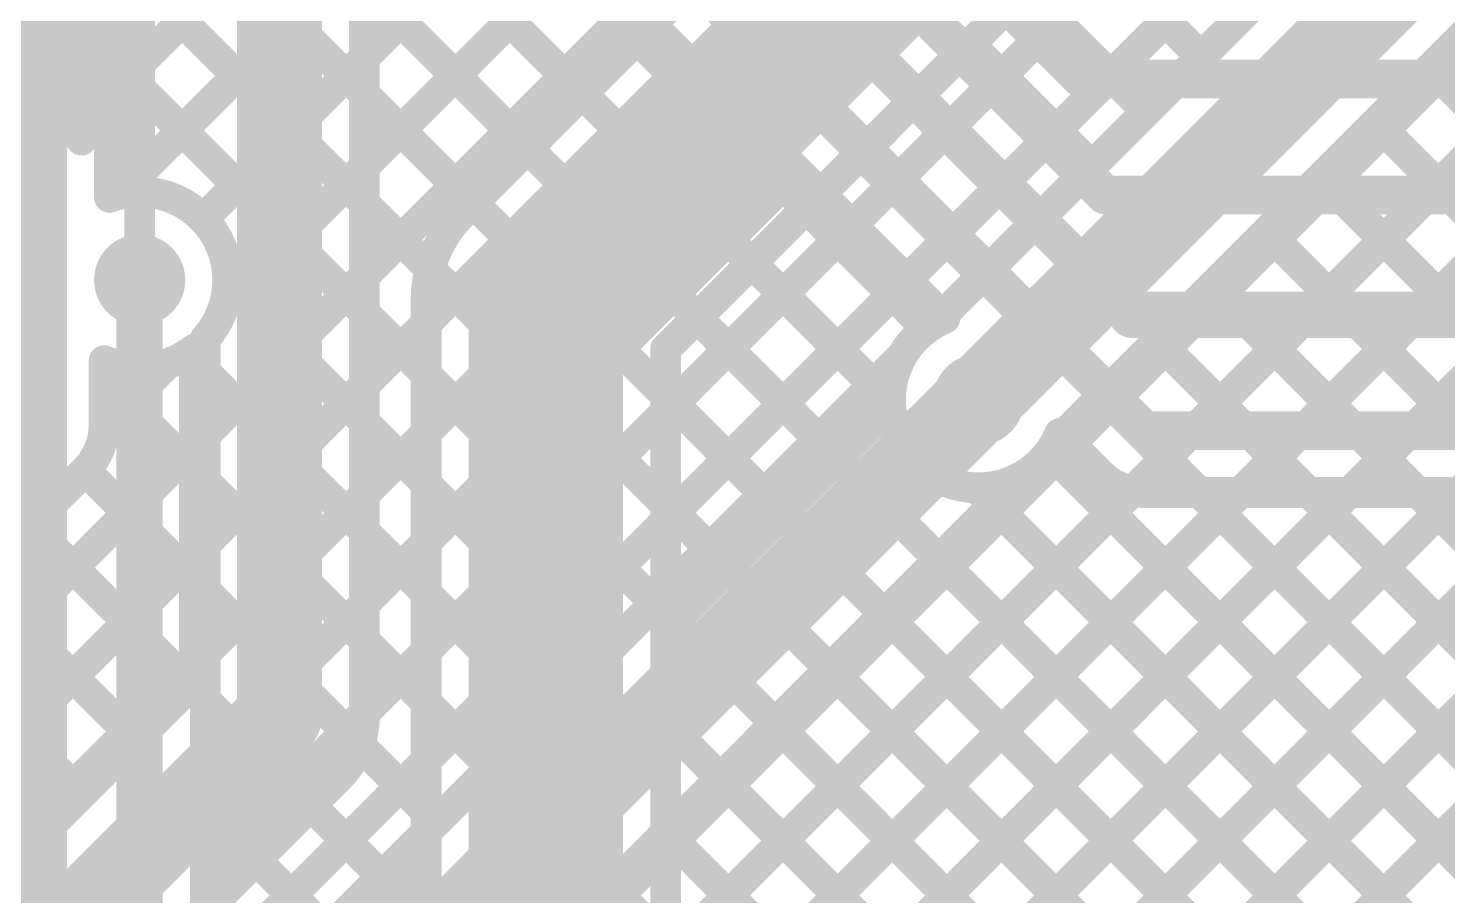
# Model space of a CAD drawing. Header units: millimetres. Extents: x 0 to 214, y 0 to 214.
# Drawn here: x 2.949 to 3.3165, y 2.1797 to 2.4041 of the extents above; entities that cross this region are included whole.
import ezdxf

# ---------------------------------------------------------------- set-up
doc = ezdxf.new("R2010")
doc.units = ezdxf.units.MM
doc.header["$MEASUREMENT"] = 0
for name, color, linetype in [('BottomLayer', 5, 'Continuous'), ('BottomSolder', 6, 'Continuous'), ('TopLayer', 1, 'Continuous'), ('TopSolder', 216, 'Continuous'), ('ViaHoleLayer', 16, 'Continuous')]:
    doc.layers.add(name, color=color, linetype=linetype)

msp = doc.modelspace()

# ---------------------------------------------------------------- hatches: boundary and pattern name
at = {"layer": 'BottomLayer'}
h = msp.add_hatch(color=5, dxfattribs=at)
edge = h.paths.add_edge_path()
edge.add_arc((2.97781, 2.339), 0.01181, 0, 360)
h = msp.add_hatch(color=5, dxfattribs=at)
edge = h.paths.add_edge_path()
edge.add_arc((3.195, 2.308), 0.01181, 0, 360)
at = {"layer": 'BottomSolder'}
h = msp.add_hatch(color=6, dxfattribs=at)
edge = h.paths.add_edge_path()
edge.add_arc((2.97781, 2.339), 0.00991, 0, 360)
h = msp.add_hatch(color=6, dxfattribs=at)
edge = h.paths.add_edge_path()
edge.add_arc((3.195, 2.308), 0.00991, 0, 360)
at = {"layer": 'TopLayer'}
h = msp.add_hatch(color=1, dxfattribs=at)
edge = h.paths.add_edge_path()
edge.add_arc((2.97781, 2.339), 0.01181, 0, 360)
h = msp.add_hatch(color=1, dxfattribs=at)
edge = h.paths.add_edge_path()
edge.add_arc((3.195, 2.308), 0.01181, 0, 360)
at = {"layer": 'TopSolder'}
h = msp.add_hatch(color=216, dxfattribs=at)
edge = h.paths.add_edge_path()
edge.add_arc((2.97781, 2.339), 0.00991, 0, 360)
h = msp.add_hatch(color=216, dxfattribs=at)
edge = h.paths.add_edge_path()
edge.add_arc((3.195, 2.308), 0.00991, 0, 360)
at = {"layer": 'ViaHoleLayer'}
h = msp.add_hatch(color=16, dxfattribs=at)
edge = h.paths.add_edge_path()
edge.add_arc((2.97781, 2.339), 0.00591, 0, 360)
h = msp.add_hatch(color=16, dxfattribs=at)
edge = h.paths.add_edge_path()
edge.add_arc((3.195, 2.308), 0.00591, 0, 360)

# ---------------------------------------------------------------- linework, layer by layer
at = {"layer": 'BottomLayer'}
for points, const_width in [([(3.114, 2.3049), (3.444, 2.6349)], 0.008), ([(3.114, 2.27661), (3.444, 2.60661)], 0.008), ([(2.97, 2.38717), (3.17866, 2.59583)], 0.008), ([(3.18371, 2.32782), (3.444, 2.58811)], 0.008), ([(3.195, 2.308), (3.466, 2.579)], 0.022), ([(2.97223, 2.36112), (3.18211, 2.571)], 0.008), ([(2.99423, 2.35483), (3.21, 2.5706)], 0.008), ([(2.99944, 2.33176), (3.21, 2.54232)], 0.008), ([(2.99481, 2.29885), (3.21, 2.51403)], 0.008), ([(3.114, 2.19176), (3.43573, 2.51349)], 0.008), ([(3.21482, 2.29671), (3.43488, 2.51677)], 0.008), ([(3.083, 2.334), (3.241, 2.492)], 0.04), ([(3.0611, 2.35594), (3.21, 2.50484)], 0.008), ([(3.114, 2.16348), (3.44958, 2.49906)], 0.008), ([(3.0265, 2.48146), (3.10656, 2.4014)], 0.008), ([(3.114, 2.32116), (3.2629, 2.47006)], 0.008), ([(3.01236, 2.46732), (3.09242, 2.38726)], 0.008), ([(2.99822, 2.45318), (3.07828, 2.37312)], 0.008), ([(3.114, 2.07862), (3.48108, 2.4457)], 0.008), ([(2.98408, 2.43903), (3.06413, 2.35898)], 0.008), ([(2.953, 0.267), (2.953, 2.432)], 0.012), ([(3.22111, 2.42827), (3.25264, 2.39675)], 0.008), ([(2.97, 2.36043), (2.97, 2.42496)], 0.008), ([(2.97, 2.42483), (3.053, 2.34182)], 0.008), ([(3.11575, 2.05209), (3.487, 2.42334)], 0.008), ([(3.20697, 2.41413), (3.23849, 2.38261)], 0.008), ([(3.19283, 2.39999), (3.22435, 2.36846)], 0.008), ([(2.97, 2.39654), (3.052, 2.31454)], 0.008), ([(3.31203, 2.39392), (3.816, 1.88995)], 0.008), ([(3.12989, 2.03795), (3.48046, 2.38851)], 0.008), ([(3.114, 2.13519), (3.36476, 2.38595)], 0.008), ([(3.17869, 2.38585), (3.21021, 2.35432)], 0.008), ([(3.29789, 2.37978), (3.816, 1.86167)], 0.008), ([(3.114, 2.10691), (3.3774, 2.37031)], 0.008), ([(3.14404, 2.02381), (3.49216, 2.37193)], 0.008), ([(3.16454, 2.3717), (3.19607, 2.34018)], 0.008), ([(2.97, 2.36826), (2.97648, 2.36177)], 0.008), ([(3.28375, 2.36564), (3.816, 1.83338)], 0.008), ([(3.1504, 2.35756), (3.18154, 2.32642)], 0.008), ([(3.083, 2.041), (3.083, 2.334)], 0.04), ([(3.26961, 2.35149), (3.816, 1.8051)], 0.008), ([(2.97781, 1.91081), (2.97781, 2.339)], 0.012), ([(3.13626, 2.34342), (3.17219, 2.30748)], 0.008), ([(3.00058, 2.33767), (3.052, 2.28626)], 0.008), ([(3.25546, 2.33735), (3.816, 1.77682)], 0.008), ([(3.052, 2.041), (3.052, 2.334)], 0.008), ([(2.99481, 2.27056), (3.052, 2.32775)], 0.008), ([(3.12212, 2.32928), (3.54339, 1.908)], 0.008), ([(2.99481, 1.92602), (2.99481, 2.32379)], 0.008), ([(3.24132, 2.32321), (3.64525, 1.91928)], 0.008), ([(3.114, 2.05384), (3.114, 2.32116)], 0.008), ([(2.99481, 2.31516), (3.052, 2.25797)], 0.008), ([(3.114, 2.30911), (3.51511, 1.908)], 0.008), ([(3.22718, 2.30907), (3.62149, 1.91475)], 0.008), ([(3.114, 2.24833), (3.17223, 2.30656)], 0.008), ([(2.99481, 2.24228), (3.052, 2.29947)], 0.008), ([(3.21342, 2.29454), (3.59996, 1.908)], 0.008), ([(2.99481, 2.28688), (3.052, 2.22969)], 0.008), ([(3.114, 2.22004), (3.18273, 2.28877)], 0.008), ([(3.19448, 2.28519), (3.57168, 1.908)], 0.008), ([(3.114, 2.28083), (3.48683, 1.908)], 0.008), ([(2.99481, 2.21399), (3.052, 2.27118)], 0.008), ([(2.99481, 2.25859), (3.052, 2.2014)], 0.008), ([(3.114, 2.25254), (3.45854, 1.908)], 0.008), ([(2.99481, 2.18571), (3.052, 2.2429)], 0.008), ([(2.99481, 2.23031), (3.052, 2.17312)], 0.008), ([(3.114, 2.22426), (3.43026, 1.908)], 0.008), ([(2.99481, 2.15742), (3.052, 2.21461)], 0.008), ([(2.99481, 2.20202), (3.052, 2.14484)], 0.008), ([(3.114, 2.19597), (3.40197, 1.908)], 0.008), ([(2.99481, 2.12914), (3.052, 2.18633)], 0.008)]:
    msp.add_lwpolyline(points, dxfattribs=dict(at, const_width=const_width))
for points, const_width in [([(3.10456, 2.4014, 1), (3.10856, 2.4014, 1)], 0.004), ([(3.19083, 2.39999, 1), (3.19483, 2.39999, 1)], 0.004), ([(2.968, 2.39654, 1), (2.972, 2.39654, 1)], 0.004), ([(3.25064, 2.39675, 1), (3.25464, 2.39675, 1)], 0.004), ([(3.31003, 2.39392, 1), (3.31403, 2.39392, 1)], 0.004), ([(2.968, 2.38717, 1), (2.972, 2.38717, 1)], 0.004), ([(3.09042, 2.38726, 1), (3.09442, 2.38726, 1)], 0.004), ([(3.17669, 2.38585, 1), (3.18069, 2.38585, 1)], 0.004), ([(3.23649, 2.38261, 1), (3.24049, 2.38261, 1)], 0.004), ([(3.29589, 2.37978, 1), (3.29989, 2.37978, 1)], 0.004), ([(3.07628, 2.37312, 1), (3.08028, 2.37312, 1)], 0.004), ([(3.16254, 2.3717, 1), (3.16654, 2.3717, 1)], 0.004), ([(2.968, 2.36826, 1), (2.972, 2.36826, 1)], 0.004), ([(3.22235, 2.36846, 1), (3.22635, 2.36846, 1)], 0.004), ([(3.28175, 2.36564, 1), (3.28575, 2.36564, 1)], 0.004), ([(2.968, 2.36043, 1), (2.972, 2.36043, 1)], 0.004), ([(2.968, 2.36043, 1), (2.972, 2.36043, 1)], 0.004), ([(2.97023, 2.36112, 1), (2.97423, 2.36112, 1)], 0.004), ([(2.97448, 2.36177, 1), (2.97848, 2.36177, 1)], 0.004), ([(3.06213, 2.35898, 1), (3.06613, 2.35898, 1)], 0.004), ([(3.05908, 2.35592, 1), (3.06308, 2.35592, 1)], 0.004), ([(3.0591, 2.35594, 1), (3.0631, 2.35594, 1)], 0.004), ([(3.0591, 2.35594, 1), (3.0631, 2.35594, 1)], 0.004), ([(3.1484, 2.35756, 1), (3.1524, 2.35756, 1)], 0.004), ([(2.99223, 2.35483, 1), (2.99623, 2.35483, 1)], 0.004), ([(3.20821, 2.35432, 1), (3.21221, 2.35432, 1)], 0.004), ([(3.073, 2.334, 1), (3.093, 2.334, 1)], 0.02), ([(3.073, 2.334, 1), (3.093, 2.334, 1)], 0.02), ([(3.26761, 2.35149, 1), (3.27161, 2.35149, 1)], 0.004), ([(2.97481, 2.339, 1), (2.98081, 2.339, 1)], 0.006), ([(3.051, 2.34182, 1), (3.055, 2.34182, 1)], 0.004), ([(3.13426, 2.34342, 1), (3.13826, 2.34342, 1)], 0.004), ([(2.99858, 2.33767, 1), (3.00258, 2.33767, 1)], 0.004), ([(2.99862, 2.339, 1), (3.00262, 2.339, 1)], 0.004), ([(2.99862, 2.339, 1), (3.00262, 2.339, 1)], 0.004), ([(3.19407, 2.34018, 1), (3.19807, 2.34018, 1)], 0.004), ([(3.25346, 2.33735, 1), (3.25746, 2.33735, 1)], 0.004), ([(3.05, 2.334, 1), (3.054, 2.334, 1)], 0.004), ([(3.05, 2.334, 1), (3.054, 2.334, 1)], 0.004), ([(3.05, 2.334, 1), (3.054, 2.334, 1)], 0.004), ([(2.99744, 2.33176, 1), (3.00144, 2.33176, 1)], 0.004), ([(3.05, 2.32775, 1), (3.054, 2.32775, 1)], 0.004), ([(3.12012, 2.32928, 1), (3.12412, 2.32928, 1)], 0.004), ([(3.17954, 2.32642, 1), (3.18354, 2.32642, 1)], 0.004), ([(3.18171, 2.32782, 1), (3.18571, 2.32782, 1)], 0.004), ([(3.18171, 2.32782, 1), (3.18571, 2.32782, 1)], 0.004), ([(2.99281, 2.32379, 1), (2.99681, 2.32379, 1)], 0.004), ([(2.99281, 2.32379, 1), (2.99681, 2.32379, 1)], 0.004), ([(3.23932, 2.32321, 1), (3.24332, 2.32321, 1)], 0.004), ([(3.112, 2.32116, 1), (3.116, 2.32116, 1)], 0.004), ([(3.112, 2.32116, 1), (3.116, 2.32116, 1)], 0.004), ([(2.99281, 2.31516, 1), (2.99681, 2.31516, 1)], 0.004), ([(3.1895, 2.308, 1), (3.2005, 2.308, 1)], 0.011), ([(3.05, 2.31454, 1), (3.054, 2.31454, 1)], 0.004), ([(3.112, 2.30911, 1), (3.116, 2.30911, 1)], 0.004), ([(3.17019, 2.30748, 1), (3.17419, 2.30748, 1)], 0.004), ([(3.22518, 2.30907, 1), (3.22918, 2.30907, 1)], 0.004), ([(3.112, 2.3049, 1), (3.116, 2.3049, 1)], 0.004), ([(3.17023, 2.30656, 1), (3.17423, 2.30656, 1)], 0.004), ([(2.99281, 2.29885, 1), (2.99681, 2.29885, 1)], 0.004), ([(3.05, 2.29947, 1), (3.054, 2.29947, 1)], 0.004), ([(3.21282, 2.29671, 1), (3.21682, 2.29671, 1)], 0.004), ([(3.21282, 2.29671, 1), (3.21682, 2.29671, 1)], 0.004), ([(3.21142, 2.29454, 1), (3.21542, 2.29454, 1)], 0.004), ([(2.99281, 2.28688, 1), (2.99681, 2.28688, 1)], 0.004), ([(3.05, 2.28626, 1), (3.054, 2.28626, 1)], 0.004), ([(3.18073, 2.28877, 1), (3.18473, 2.28877, 1)], 0.004), ([(3.19248, 2.28519, 1), (3.19648, 2.28519, 1)], 0.004), ([(3.112, 2.28083, 1), (3.116, 2.28083, 1)], 0.004), ([(3.112, 2.27661, 1), (3.116, 2.27661, 1)], 0.004), ([(3.05, 2.27118, 1), (3.054, 2.27118, 1)], 0.004), ([(2.99281, 2.27056, 1), (2.99681, 2.27056, 1)], 0.004), ([(2.99281, 2.25859, 1), (2.99681, 2.25859, 1)], 0.004), ([(3.05, 2.25797, 1), (3.054, 2.25797, 1)], 0.004), ([(3.112, 2.25254, 1), (3.116, 2.25254, 1)], 0.004), ([(3.112, 2.24833, 1), (3.116, 2.24833, 1)], 0.004), ([(2.99281, 2.24228, 1), (2.99681, 2.24228, 1)], 0.004), ([(3.05, 2.2429, 1), (3.054, 2.2429, 1)], 0.004), ([(2.99281, 2.23031, 1), (2.99681, 2.23031, 1)], 0.004), ([(3.05, 2.22969, 1), (3.054, 2.22969, 1)], 0.004), ([(3.112, 2.22426, 1), (3.116, 2.22426, 1)], 0.004), ([(3.112, 2.22004, 1), (3.116, 2.22004, 1)], 0.004), ([(2.99281, 2.21399, 1), (2.99681, 2.21399, 1)], 0.004), ([(3.05, 2.21461, 1), (3.054, 2.21461, 1)], 0.004), ([(2.99281, 2.20202, 1), (2.99681, 2.20202, 1)], 0.004), ([(3.05, 2.2014, 1), (3.054, 2.2014, 1)], 0.004), ([(3.112, 2.19597, 1), (3.116, 2.19597, 1)], 0.004), ([(3.112, 2.19176, 1), (3.116, 2.19176, 1)], 0.004), ([(3.05, 2.18633, 1), (3.054, 2.18633, 1)], 0.004), ([(2.99281, 2.18571, 1), (2.99681, 2.18571, 1)], 0.004)]:
    msp.add_lwpolyline(points, format="xyb", close=True, dxfattribs=dict(at, const_width=const_width))
at = {"layer": 'BottomLayer', "const_width": 0.008}
for points in [[(2.97, 2.36043, -0.520703), (3.00062, 2.339)], [(3.052, 2.334, -0.199163), (3.0611, 2.35594)], [(3.052, 2.334, -0.198912), (3.06108, 2.35592)], [(3.00062, 2.339, -0.184522), (2.99481, 2.32379)], [(3.21482, 2.29671, -1.310898), (3.18371, 2.32782)]]:
    msp.add_lwpolyline(points, format="xyb", dxfattribs=at)
at = {"layer": 'TopLayer'}
for points, const_width in [([(2.97587, 2.56213), (3.238, 2.3)], 0.01), ([(3.07429, 2.53854), (3.22183, 2.391)], 0.01), ([(3.05461, 2.53418), (3.22779, 2.361)], 0.01), ([(3.03492, 2.52983), (3.23475, 2.33)], 0.01), ([(2.97781, 2.339), (2.97781, 2.51119)], 0.008), ([(2.96281, 2.37523), (2.96281, 2.50498)], 0.008), ([(2.8376, 2.50044), (2.96281, 2.37523)], 0.008), ([(2.83785, 2.50041), (2.96281, 2.37545)], 0.008), ([(2.8215, 2.4925), (2.95162, 2.36238)], 0.012), ([(3.03, 2.48537), (3.18629, 2.32908)], 0.008), ([(3.03, 2.47796), (3.18154, 2.32642)], 0.008), ([(3.014, 2.226), (3.014, 2.46)], 0.022), ([(3.036, 2.226), (3.036, 2.46)], 0.008), ([(2.91017, 2.45637), (2.96281, 2.40373)], 0.008), ([(3.036, 2.44368), (3.16778, 2.3119)], 0.008), ([(3.036, 2.3966), (3.07738, 2.43799)], 0.008), ([(3.036, 2.36832), (3.09153, 2.42385)], 0.008), ([(3.036, 2.41539), (3.15364, 2.29775)], 0.008), ([(2.94629, 2.39175), (2.96281, 2.40827)], 0.008), ([(3.036, 2.34003), (3.10567, 2.4097)], 0.008), ([(3.036, 2.31175), (3.11981, 2.39556)], 0.008), ([(3.22183, 2.391), (3.387, 2.391)], 0.01), ([(3.036, 2.38711), (3.1395, 2.28361)], 0.008), ([(3.036, 2.28347), (3.13395, 2.38142)], 0.008), ([(2.96043, 2.37761), (2.96281, 2.37998)], 0.008), ([(3.036, 2.25518), (3.1481, 2.36728)], 0.008), ([(2.95162, 2.30162), (2.95162, 2.36238)], 0.012), ([(3.22779, 2.361), (3.603, 2.361)], 0.01), ([(3.036, 2.35883), (3.12536, 2.26947)], 0.008), ([(3.036, 2.2269), (3.16224, 2.35314)], 0.008), ([(2.92681, 2.08942), (3.17638, 2.33899)], 0.008), ([(3.036, 2.33054), (3.11121, 2.25533)], 0.008), ([(3.23475, 2.33), (4.255, 2.33)], 0.012), ([(2.94531, 2.08942), (3.17518, 2.31929)], 0.008), ([(2.992, 2.23511), (2.992, 2.32114)], 0.008), ([(2.95442, 2.06742), (3.195, 2.308)], 0.022), ([(2.96861, 2.30093), (2.98505, 2.31737)], 0.008), ([(2.96862, 2.30162), (2.96862, 2.31812)], 0.008), ([(2.96862, 2.31307), (2.992, 2.28969)], 0.008), ([(2.906, 2.256), (2.95162, 2.30162)], 0.012), ([(3.036, 2.30226), (3.09707, 2.24118)], 0.008), ([(3.238, 2.3), (3.47284, 2.3)], 0.01), ([(2.97836, 2.05613), (3.21881, 2.29657)], 0.008), ([(3.21608, 2.29929), (3.22667, 2.2887)], 0.008), ([(2.88296, 2.187), (2.992, 2.29603)], 0.008), ([(3.21342, 2.29454), (3.38405, 2.12391)], 0.008), ([(2.91804, 2.244), (2.96362, 2.28958)], 0.008), ([(2.96372, 2.28968), (2.992, 2.2614)], 0.008), ([(2.97424, 2.05613), (3.20629, 2.28818)], 0.008), ([(3.00665, 2.05613), (3.23484, 2.28432)], 0.008), ([(3.03493, 2.05613), (3.26281, 2.284)], 0.008), ([(3.06322, 2.05613), (3.29109, 2.284)], 0.008), ([(3.0915, 2.05613), (3.31938, 2.284)], 0.008), ([(3.18756, 2.12389), (3.34766, 2.284)], 0.008), ([(3.21586, 2.12391), (3.37595, 2.284)], 0.008), ([(3.238, 2.284), (3.45658, 2.284)], 0.008), ([(3.24414, 2.12391), (3.40423, 2.284)], 0.008), ([(3.25225, 2.284), (3.41233, 2.12391)], 0.008), ([(3.28053, 2.284), (3.58253, 1.982)], 0.008), ([(3.30882, 2.284), (3.61082, 1.982)], 0.008), ([(3.1989, 2.28078), (3.35577, 2.12391)], 0.008), ([(2.94958, 2.27554), (2.991, 2.23412)], 0.008), ([(3.036, 2.27397), (3.08293, 2.22704)], 0.008), ([(2.91125, 2.187), (2.992, 2.26775)], 0.008), ([(3.18475, 2.26664), (3.32748, 2.12391)], 0.008), ([(2.93544, 2.2614), (2.97686, 2.21997)], 0.008), ([(3.17061, 2.2525), (3.2992, 2.12391)], 0.008), ([(2.9213, 2.24725), (2.96272, 2.20583)], 0.008), ([(3.036, 2.24569), (3.06879, 2.2129)], 0.008), ([(2.90127, 2.239), (2.94858, 2.19169)], 0.008), ([(2.93953, 2.187), (2.992, 2.23947)], 0.008), ([(3.15647, 2.23836), (3.27091, 2.12391)], 0.008), ([(2.94389, 2.187), (2.992, 2.23511)], 0.008), ([(2.953, 2.165), (3.014, 2.226)], 0.022), ([(3.14233, 2.22421), (3.24263, 2.12391)], 0.008), ([(3.03474, 2.21866), (3.05465, 2.19876)], 0.008), ([(2.9686, 2.14948), (3.02952, 2.2104)], 0.008), ([(3.12818, 2.21007), (3.21434, 2.12391)], 0.008), ([(3.02212, 2.203), (3.0405, 2.18462)], 0.008), ([(3.11404, 2.19593), (3.18616, 2.12381)], 0.008), ([(3.00797, 2.18886), (3.02636, 2.17047)], 0.008), ([(3.0999, 2.18179), (3.16678, 2.11491)], 0.008)]:
    msp.add_lwpolyline(points, dxfattribs=dict(at, const_width=const_width))
for points, const_width in [([(2.96081, 2.40373, 1), (2.96481, 2.40373, 1)], 0.004), ([(3.034, 2.3966, 1), (3.038, 2.3966, 1)], 0.004), ([(3.11781, 2.39556, 1), (3.12181, 2.39556, 1)], 0.004), ([(3.21933, 2.391, 1), (3.22433, 2.391, 1)], 0.005), ([(3.21933, 2.391, 1), (3.22433, 2.391, 1)], 0.005), ([(2.94429, 2.39175, 1), (2.94829, 2.39175, 1)], 0.004), ([(3.034, 2.38711, 1), (3.038, 2.38711, 1)], 0.004), ([(3.13195, 2.38142, 1), (3.13595, 2.38142, 1)], 0.004), ([(2.95843, 2.37761, 1), (2.96243, 2.37761, 1)], 0.004), ([(2.96081, 2.37998, 1), (2.96481, 2.37998, 1)], 0.004), ([(2.96081, 2.37545, 1), (2.96481, 2.37545, 1)], 0.004), ([(2.96081, 2.37523, 1), (2.96481, 2.37523, 1)], 0.004), ([(2.96081, 2.37523, 1), (2.96481, 2.37523, 1)], 0.004), ([(3.034, 2.36832, 1), (3.038, 2.36832, 1)], 0.004), ([(3.1461, 2.36728, 1), (3.1501, 2.36728, 1)], 0.004), ([(2.94862, 2.36238, 1), (2.95462, 2.36238, 1)], 0.006), ([(2.94862, 2.36238, 1), (2.95462, 2.36238, 1)], 0.006), ([(3.22529, 2.361, 1), (3.23029, 2.361, 1)], 0.005), ([(3.22529, 2.361, 1), (3.23029, 2.361, 1)], 0.005), ([(3.034, 2.35883, 1), (3.038, 2.35883, 1)], 0.004), ([(3.16024, 2.35314, 1), (3.16424, 2.35314, 1)], 0.004), ([(2.97581, 2.339, 1), (2.97981, 2.339, 1)], 0.004), ([(3.034, 2.34003, 1), (3.038, 2.34003, 1)], 0.004), ([(3.17438, 2.33899, 1), (3.17838, 2.33899, 1)], 0.004), ([(3.034, 2.33054, 1), (3.038, 2.33054, 1)], 0.004), ([(3.23175, 2.33, 1), (3.23775, 2.33, 1)], 0.006), ([(3.23225, 2.33, 1), (3.23725, 2.33, 1)], 0.005), ([(3.17954, 2.32642, 1), (3.18354, 2.32642, 1)], 0.004), ([(3.18429, 2.32908, 1), (3.18829, 2.32908, 1)], 0.004), ([(3.18429, 2.32908, 1), (3.18829, 2.32908, 1)], 0.004), ([(2.99, 2.32114, 1), (2.994, 2.32114, 1)], 0.004), ([(2.99, 2.32114, 1), (2.994, 2.32114, 1)], 0.004), ([(3.17318, 2.31929, 1), (3.17718, 2.31929, 1)], 0.004), ([(3.17318, 2.31929, 1), (3.17718, 2.31929, 1)], 0.004), ([(2.96662, 2.31812, 1), (2.97062, 2.31812, 1)], 0.004), ([(2.96662, 2.31812, 1), (2.97062, 2.31812, 1)], 0.004), ([(2.98305, 2.31737, 1), (2.98705, 2.31737, 1)], 0.004), ([(3.1895, 2.308, 1), (3.2005, 2.308, 1)], 0.011), ([(2.96662, 2.31307, 1), (2.97062, 2.31307, 1)], 0.004), ([(3.034, 2.31175, 1), (3.038, 2.31175, 1)], 0.004), ([(3.16578, 2.3119, 1), (3.16978, 2.3119, 1)], 0.004), ([(2.94862, 2.30162, 1), (2.95462, 2.30162, 1)], 0.006), ([(2.94862, 2.30162, 1), (2.95462, 2.30162, 1)], 0.006), ([(2.96661, 2.30093, 1), (2.97061, 2.30093, 1)], 0.004), ([(2.96662, 2.30162, 1), (2.97062, 2.30162, 1)], 0.004), ([(2.96662, 2.30162, 1), (2.97062, 2.30162, 1)], 0.004), ([(2.96662, 2.30162, 1), (2.97062, 2.30162, 1)], 0.004), ([(3.034, 2.30226, 1), (3.038, 2.30226, 1)], 0.004), ([(3.2355, 2.3, 1), (3.2405, 2.3, 1)], 0.005), ([(3.2355, 2.3, 1), (3.2405, 2.3, 1)], 0.005), ([(3.15164, 2.29775, 1), (3.15564, 2.29775, 1)], 0.004), ([(3.21408, 2.29929, 1), (3.21808, 2.29929, 1)], 0.004), ([(3.21408, 2.29929, 1), (3.21808, 2.29929, 1)], 0.004), ([(3.21681, 2.29657, 1), (3.22081, 2.29657, 1)], 0.004), ([(2.99, 2.29603, 1), (2.994, 2.29603, 1)], 0.004), ([(3.21142, 2.29454, 1), (3.21542, 2.29454, 1)], 0.004), ([(2.96162, 2.28958, 1), (2.96562, 2.28958, 1)], 0.004), ([(2.96162, 2.28958, 1), (2.96562, 2.28958, 1)], 0.004), ([(2.96164, 2.2896, 1), (2.96564, 2.2896, 1)], 0.004), ([(2.96172, 2.28968, 1), (2.96572, 2.28968, 1)], 0.004), ([(2.99, 2.28969, 1), (2.994, 2.28969, 1)], 0.004), ([(3.20429, 2.28818, 1), (3.20829, 2.28818, 1)], 0.004), ([(3.20429, 2.28818, 1), (3.20829, 2.28818, 1)], 0.004), ([(3.22467, 2.2887, 1), (3.22867, 2.2887, 1)], 0.004), ([(3.22467, 2.2887, 1), (3.22867, 2.2887, 1)], 0.004), ([(3.22469, 2.28869, 1), (3.22869, 2.28869, 1)], 0.004), ([(3.034, 2.28347, 1), (3.038, 2.28347, 1)], 0.004), ([(3.1375, 2.28361, 1), (3.1415, 2.28361, 1)], 0.004), ([(3.23284, 2.28432, 1), (3.23684, 2.28432, 1)], 0.004), ([(3.236, 2.284, 1), (3.24, 2.284, 1)], 0.004), ([(3.236, 2.284, 1), (3.24, 2.284, 1)], 0.004), ([(3.236, 2.284, 1), (3.24, 2.284, 1)], 0.004), ([(3.25025, 2.284, 1), (3.25425, 2.284, 1)], 0.004), ([(3.26081, 2.284, 1), (3.26481, 2.284, 1)], 0.004), ([(3.27853, 2.284, 1), (3.28253, 2.284, 1)], 0.004), ([(3.28909, 2.284, 1), (3.29309, 2.284, 1)], 0.004), ([(3.30682, 2.284, 1), (3.31082, 2.284, 1)], 0.004), ([(3.31738, 2.284, 1), (3.32138, 2.284, 1)], 0.004), ([(3.1969, 2.28078, 1), (3.2009, 2.28078, 1)], 0.004), ([(2.94758, 2.27554, 1), (2.95158, 2.27554, 1)], 0.004), ([(3.034, 2.27397, 1), (3.038, 2.27397, 1)], 0.004), ([(2.99, 2.26775, 1), (2.994, 2.26775, 1)], 0.004), ([(3.12336, 2.26947, 1), (3.12736, 2.26947, 1)], 0.004), ([(3.18275, 2.26664, 1), (3.18675, 2.26664, 1)], 0.004), ([(2.99, 2.2614, 1), (2.994, 2.2614, 1)], 0.004), ([(3.034, 2.25518, 1), (3.038, 2.25518, 1)], 0.004), ([(3.10921, 2.25533, 1), (3.11321, 2.25533, 1)], 0.004), ([(3.16861, 2.2525, 1), (3.17261, 2.2525, 1)], 0.004), ([(3.034, 2.24569, 1), (3.038, 2.24569, 1)], 0.004), ([(2.99, 2.23947, 1), (2.994, 2.23947, 1)], 0.004), ([(3.09507, 2.24118, 1), (3.09907, 2.24118, 1)], 0.004), ([(3.15447, 2.23836, 1), (3.15847, 2.23836, 1)], 0.004), ([(2.989, 2.23412, 1), (2.993, 2.23412, 1)], 0.004), ([(2.99, 2.23511, 1), (2.994, 2.23511, 1)], 0.004), ([(2.99, 2.23511, 1), (2.994, 2.23511, 1)], 0.004), ([(3.0085, 2.226, 1), (3.0195, 2.226, 1)], 0.011), ([(3.0085, 2.226, 1), (3.0195, 2.226, 1)], 0.011), ([(3.034, 2.2269, 1), (3.038, 2.2269, 1)], 0.004), ([(3.08093, 2.22704, 1), (3.08493, 2.22704, 1)], 0.004), ([(3.034, 2.226, 1), (3.038, 2.226, 1)], 0.004), ([(3.034, 2.226, 1), (3.038, 2.226, 1)], 0.004), ([(3.034, 2.226, 1), (3.038, 2.226, 1)], 0.004), ([(3.14033, 2.22421, 1), (3.14433, 2.22421, 1)], 0.004), ([(2.97486, 2.21997, 1), (2.97886, 2.21997, 1)], 0.004), ([(3.03274, 2.21866, 1), (3.03674, 2.21866, 1)], 0.004), ([(3.06679, 2.2129, 1), (3.07079, 2.2129, 1)], 0.004), ([(3.02752, 2.2104, 1), (3.03152, 2.2104, 1)], 0.004), ([(3.02752, 2.2104, 1), (3.03152, 2.2104, 1)], 0.004), ([(3.02756, 2.21044, 1), (3.03156, 2.21044, 1)], 0.004), ([(3.12618, 2.21007, 1), (3.13018, 2.21007, 1)], 0.004), ([(2.96072, 2.20583, 1), (2.96472, 2.20583, 1)], 0.004), ([(3.02012, 2.203, 1), (3.02412, 2.203, 1)], 0.004), ([(3.05265, 2.19876, 1), (3.05665, 2.19876, 1)], 0.004), ([(3.11204, 2.19593, 1), (3.11604, 2.19593, 1)], 0.004), ([(2.94658, 2.19169, 1), (2.95058, 2.19169, 1)], 0.004), ([(3.00597, 2.18886, 1), (3.00997, 2.18886, 1)], 0.004), ([(3.0385, 2.18462, 1), (3.0425, 2.18462, 1)], 0.004), ([(3.0979, 2.18179, 1), (3.1019, 2.18179, 1)], 0.004)]:
    msp.add_lwpolyline(points, format="xyb", close=True, dxfattribs=dict(at, const_width=const_width))
at = {"layer": 'TopLayer', "const_width": 0.008}
for points in [[(3.17518, 2.31929, -0.166792), (3.18629, 2.32908)], [(2.992, 2.32114, -0.278356), (2.96862, 2.31812)], [(2.96862, 2.30162, -0.199327), (2.96362, 2.28958)], [(2.96862, 2.30162, -0.198912), (2.96364, 2.2896)], [(3.21608, 2.29929, -0.166792), (3.20629, 2.28818)], [(3.238, 2.284, -0.199231), (3.22667, 2.2887)], [(3.238, 2.284, -0.198912), (3.22669, 2.28869)], [(3.036, 2.226, -0.199566), (3.02952, 2.2104)], [(3.036, 2.226, -0.198912), (3.02956, 2.21044)]]:
    msp.add_lwpolyline(points, format="xyb", dxfattribs=at)

doc.saveas('drawing.dxf')
